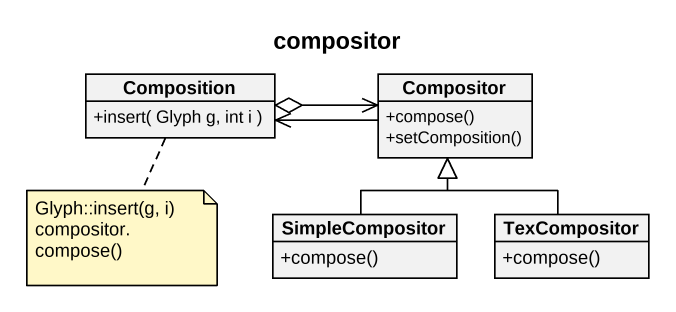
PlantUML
@startuml
title compositor
hide circle
hide empty members
skinparam classAttributeIconSize 0
class Composition {
  +insert( Glyph g, int i )
}
class Compositor {
  +compose()
  +setComposition()
}
class SimpleCompositor {
  +compose()
}
class TexCompositor {
  +compose()
}
Composition o-right-> Compositor
Compositor -left-> Composition
SimpleCompositor -up-|> Compositor
TexCompositor -up-|> Compositor
note bottom of Composition
  Glyph::insert(g, i)
  compositor.compose()
end note
@enduml
